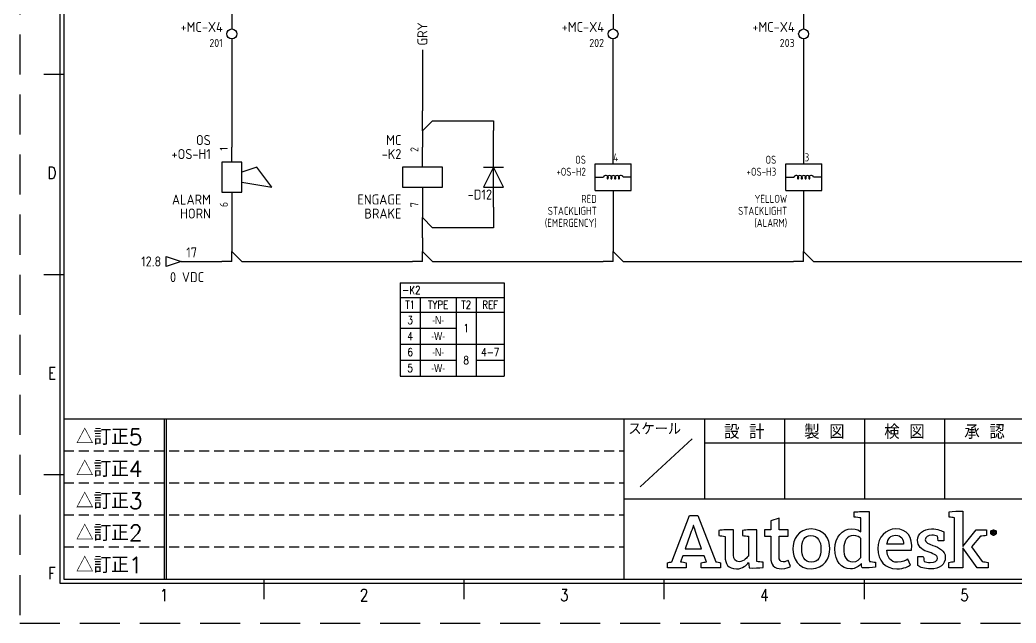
# Model space of a CAD drawing. Header units: millimetres. Extents: x 0 to 420, y 0 to 297.
# Drawn here: x 0 to 248.9, y 0 to 150.6 of the extents above; entities that cross this region are included whole.
import ezdxf
from ezdxf.enums import TextEntityAlignment as Align

# ---------------------------------------------------------------- set-up
doc = ezdxf.new("R2010")
doc.units = ezdxf.units.MM
doc.header["$LTSCALE"] = 10
doc.linetypes.add('DASHEDX2', pattern=[1.5, 1, -0.5])
doc.linetypes.add('HIDDEN', pattern=[0.375, 0.25, -0.125])
doc.layers.get('0').update_dxf_attribs({"linetype": 'CONTINUOUS'})
for name, color, linetype in [('BLK_0.5mm^2', 7, 'CONTINUOUS'), ('BLK_0.75mm^2', 7, 'CONTINUOUS'), ('COMMENT', 4, 'CONTINUOUS'), ('DESC', 150, 'CONTINUOUS'), ('GRN_2.5mm^2', 3, 'CONTINUOUS'), ('GRY_0.5mm^2', 9, 'CONTINUOUS'), ('HIDDEN', 7, 'HIDDEN'), ('LAYER_1', 160, 'CONTINUOUS'), ('LOC', 8, 'CONTINUOUS'), ('MISC', 7, 'CONTINUOUS'), ('SYMS', 7, 'CONTINUOUS'), ('TAGS', 150, 'CONTINUOUS'), ('TERMS', 123, 'CONTINUOUS'), ('TITLE', 4, 'CONTINUOUS'), ('WIREREF_DEST', 52, 'CONTINUOUS'), ('XREF', 7, 'CONTINUOUS'), ('ZUWAKU', 7, 'CONTINUOUS')]:
    doc.layers.add(name, color=color, linetype=linetype)
doc.styles.get("Standard").update_dxf_attribs({"font": 'romans', "width": 0.8, "bigfont": 'extfont'})
doc.styles.add('WD_IEC', font='isocp2.shx', dxfattribs={"width": 0.9, "height": 4, "bigfont": 'extfont2.shx'})

# ---------------------------------------------------------------- blocks, each defined once
blk = doc.blocks.new('JIS_tblock_a3(L)')
at = {"layer": 'HIDDEN'}
for p, q in [((-398, 32), (-258, 32)), ((-398, 24), (-258, 24)), ((-398, 16), (-258, 16)), ((-398, 8), (-258, 8))]:
    blk.add_line(p, q, dxfattribs=at)
at = {"layer": 'ZUWAKU'}
for p, q in [((-398, 40), (0, 40)), ((-398, 40), (-398, 0)), ((-373, 40), (-373, 0)), ((-372.5, 40), (-372.5, 0)), ((-258, 0), (-258, 40)), ((-238, 40), (-238, 20)), ((-218, 40), (-218, 20)), ((-198, 40), (-198, 20)), ((-178, 40), (-178, 20)), ((-241, 35), (-254, 23)), ((-238, 34), (-158, 34)), ((-258, 20), (-158, 20)), ((-398, 0), (0, 0))]:
    blk.add_line(p, q, dxfattribs=at)
at = {"layer": 'TITLE'}
for tag, p, height in [('ORDER2', (-139, 32.5), 5), ('REVINFO51', (-370, 34), 3), ('REVINFO41', (-370, 26), 3), ('INFO1', (-139, 22.5), 5), ('SCALE0', (-247.5, 23), 3), ('REVINFO31', (-370, 18), 3), ('REVINFO21', (-370, 10), 3), ('ORDER1', (-136, 6), 5), ('REVINFO11', (-370, 2), 3)]:
    blk.add_attdef(tag, p, '', height=height, dxfattribs=at)
for tag, p in [('REVDATEY5', (-306, 34)), ('REVDATEM5', (-298, 34)), ('REVDATED5', (-290, 34)), ('REVDESIGN5', (-260, 34)), ('SCALE1', (-251, 29)), ('REVDATEY4', (-306, 26)), ('REVDATEM4', (-298, 26)), ('REVDATED4', (-290, 26)), ('REVDESIGN4', (-260, 26)), ('REVDATEY3', (-306, 18)), ('REVDATEM3', (-298, 18)), ('REVDATED3', (-290, 18)), ('REVDESIGN3', (-260, 18)), ('REVDATEY2', (-306, 10)), ('REVDATEM2', (-298, 10)), ('REVDATED2', (-290, 10)), ('REVDESIGN2', (-260, 10)), ('REVDATEY1', (-306, 2)), ('REVDATEM1', (-298, 2)), ('REVDATED1', (-290, 2)), ('REVDESIGN1', (-260, 2))]:
    blk.add_attdef(tag, text='', height=3, dxfattribs=at).set_placement(p, align=Align.RIGHT)
for tag, height, p in [('DESIGN1', 3, (-228, 27)), ('DESIGN2', 3, (-208, 27)), ('DESIGN3', 3, (-188, 27)), ('DESIGN4', 3, (-168, 27)), ('FILENAME0', 5, (-47.8, 25)), ('PAGE0', 3, (-10.3, 8.6))]:
    blk.add_attdef(tag, text='', height=height, dxfattribs=at).set_placement(p, align=Align.MIDDLE)
at = {"layer": 'TITLE', "flags": 1}
blk.add_attdef('LPAGE0', text='', height=3, dxfattribs=at).set_placement((-11, 3), align=Align.CENTER)
for tag, p in [('TYPE0', (-398, 0)), ('ORDER3', (-398, 0)), ('ORDER4', (-398, 0)), ('ORDER5', (-398, 0)), ('ORDER6', (-398, 0)), ('ORDER7', (-398, 0)), ('ORDER8', (-398, 0)), ('ORDER9', (-398, 0)), ('ORDER10', (-398, 0)), ('ORDER11', (-398, 0)), ('ORDER12', (-398, 0)), ('ORDER13', (-398, 0)), ('ORDER14', (-398, 0)), ('ORDER15', (-398, 0)), ('ORDER16', (-398, 0)), ('ORDER17', (-398, 0)), ('ORDER18', (-398, 0)), ('ORDER19', (-398, 0)), ('ORDER20', (-398, 0)), ('ORDER21', (-398, 0)), ('ORDER22', (-398, 0)), ('ORDER23', (-398, 0)), ('SCALETYPE0', (-398, 0)), ('DATEY1', (-398, 0)), ('DATEM1', (-398, 0)), ('DATED1', (-398, 0)), ('DATEY2', (-398, 0)), ('DATEM2', (-398, 0)), ('DATED2', (-398, 0)), ('BANNAME0', (-398, 0)), ('INFO3', (-398, 0)), ('INFO4', (-398, 0)), ('INFO5', (-398, 0)), ('INFO6', (-398, 0)), ('INFO7', (-398, 0)), ('INFO8', (-398, 0)), ('INFO9', (-398, 0)), ('INFO10', (-398, 0)), ('INFO11', (-398, 0)), ('INFO12', (-398, 0)), ('INFO13', (-398, 0)), ('INFO14', (-398, 0)), ('INFO15', (-398, 0)), ('INFO16', (-398, 0)), ('INFO17', (-398, 0)), ('INFO18', (-398, 0)), ('INFO19', (-398, 0)), ('INFO20', (-398, 0)), ('INFO21', (-398, 0)), ('INFO22', (-398, 0)), ('INFO23', (-398, 0)), ('INFO24', (-398, 0)), ('DATEY3', (-398, 0)), ('DATEM3', (-398, 0)), ('DATED3', (-398, 0)), ('DATEY4', (-398, 0)), ('DATEM4', (-398, 0)), ('DATED4', (-398, 0)), ('DATEY5', (-398, 0)), ('DATEM5', (-398, 0)), ('DATED5', (-398, 0)), ('DATEY6', (-398, 0)), ('DATEM6', (-398, 0)), ('DATED6', (-398, 0)), ('REFERENCETYPE0', (-398, 0)), ('INFO2', (-397.7, 0))]:
    blk.add_attdef(tag, p, '', height=3, dxfattribs=at)
at = {"layer": 'TITLE', "width": 0.8, "flags": 1}
for tag in ['REVINFO12', 'REVINFO13', 'REVINFO22', 'REVINFO23', 'REVINFO32', 'REVINFO33', 'REVINFO42', 'REVINFO43', 'REVINFO52', 'REVINFO53', 'REVINFO61', 'REVINFO62', 'REVINFO63', 'REVINFO71', 'REVINFO72', 'REVINFO73', 'REVINFO81', 'REVINFO82', 'REVINFO83', 'REVDESIGN6', 'REVDESIGN7', 'REVDESIGN8', 'REVDATEY6', 'REVDATEM6', 'REVDATED6', 'REVDATEY7', 'REVDATEM7', 'REVDATED7', 'REVDATEY8', 'REVDATEM8', 'REVDATED8']:
    blk.add_attdef(tag, (-398, 0), '', height=3, dxfattribs=at)
at = {"layer": 'TITLE', "flags": 1}
blk.add_attdef('PAPER0', text='', height=1, dxfattribs=at).set_placement((-3, -1), align=Align.TOP_RIGHT)
at = {"layer": 'ZUWAKU'}
for s, height, p in [('△訂正5', 4, (-395, 33.5)), ('スケール', 3, (-257, 36)), ('△訂正4', 4, (-395, 25.5)), ('△訂正3', 4, (-395, 17.5)), ('△訂正2', 4, (-395, 9.5)), ('△訂正1', 4, (-395, 1.5))]:
    blk.add_text(s, height=height, dxfattribs=at).set_placement(p)
for s, p in [('設 計', (-228, 35)), ('製 図', (-208, 35)), ('検 図', (-188, 35)), ('承 認', (-168, 35))]:
    blk.add_text(s, height=3.5, dxfattribs=at).set_placement(p, align=Align.CENTER)
blk = doc.blocks.new('AI9-BLK2')
at = {"layer": 'LAYER_1', "color": 7}
blk.add_circle((0, 0), 2.03, dxfattribs=at)
blk.add_open_spline([(1.73, 0), (1.73, -1.02), (0.99, -1.75), (-0.01, -1.75), (-0.99, -1.75), (-1.73, -1.02), (-1.73, 0), (-1.73, 1.01), (-0.99, 1.75), (-0.01, 1.75), (0.99, 1.75), (1.73, 1.01), (1.73, 0)], degree=3, knots=[0, 0, 0, 0, 1, 1, 1, 2, 2, 2, 3, 3, 3, 4, 4, 4, 4], dxfattribs=at)
blk = doc.blocks.new('AI9-BLK1')
at = {"layer": 'LAYER_1', "color": 7}
for points, knots in [([(0.67, -1.05), (0.67, -1.05), (0.18, -0.36), (0.18, -0.36), (0.09, -0.24), (0.03, -0.15), (-0.06, -0.08), (0.29, -0.04), (0.5, 0.15), (0.5, 0.46), (0.5, 0.77), (0.28, 1.05), (-0.15, 1.05), (-0.15, 1.05), (-0.84, 1.05), (-0.84, 1.05), (-0.84, 1.05), (-0.84, -1.05), (-0.84, -1.05), (-0.84, -1.05), (-0.54, -1.05), (-0.54, -1.05), (-0.54, -1.05), (-0.54, -0.11), (-0.54, -0.11), (-0.37, -0.11), (-0.31, -0.16), (-0.2, -0.31), (-0.2, -0.31), (0.3, -1.05), (0.3, -1.05), (0.3, -1.05), (0.67, -1.05), (0.67, -1.05)], [0, 0, 0, 0, 1, 1, 1, 2, 2, 2, 3, 3, 3, 4, 4, 4, 5, 5, 5, 6, 6, 6, 7, 7, 7, 8, 8, 8, 9, 9, 9, 10, 10, 10, 11, 11, 11, 11]), ([(0.17, 0.46), (0.17, 0.16), (-0.08, 0.13), (-0.32, 0.13), (-0.32, 0.13), (-0.54, 0.13), (-0.54, 0.13), (-0.54, 0.13), (-0.54, 0.79), (-0.54, 0.79), (-0.54, 0.79), (-0.22, 0.79), (-0.22, 0.79), (0.06, 0.79), (0.17, 0.66), (0.17, 0.46)], [0, 0, 0, 0, 1, 1, 1, 2, 2, 2, 3, 3, 3, 4, 4, 4, 5, 5, 5, 5])]:
    blk.add_open_spline(points, degree=3, knots=knots, dxfattribs=at)
blk = doc.blocks.new('JIS_LOGO_BLOCK')
for points, knots in [([(12.07, 1.49), (12.07, 1.49), (7.57, 13.06), (7.57, 13.06), (7.57, 13.06), (5.51, 13.06), (5.51, 13.06), (5.51, 13.06), (1.1, 1.49), (1.1, 1.49), (0.75, 1.45), (0.31, 1.37), (0, 1.28), (0, 1.28), (0, 0), (0, 0), (0, 0), (4.71, 0), (4.71, 0), (4.71, 0), (4.71, 1.28), (4.71, 1.28), (4.26, 1.37), (3.73, 1.47), (3.25, 1.51), (3.25, 1.51), (3.8, 3.02), (3.8, 3.02), (3.8, 3.02), (9.18, 3.02), (9.18, 3.02), (9.18, 3.02), (9.74, 1.49), (9.74, 1.49), (9.26, 1.45), (8.84, 1.37), (8.4, 1.28), (8.4, 1.28), (8.4, 0), (8.4, 0), (8.4, 0), (13.27, 0), (13.27, 0), (13.27, 0), (13.27, 1.28), (13.27, 1.28), (12.99, 1.35), (12.34, 1.49), (12.07, 1.49)], [0, 0, 0, 0, 1, 1, 1, 2, 2, 2, 3, 3, 3, 4, 4, 4, 5, 5, 5, 6, 6, 6, 7, 7, 7, 8, 8, 8, 9, 9, 9, 10, 10, 10, 11, 11, 11, 12, 12, 12, 13, 13, 13, 14, 14, 14, 15, 15, 15, 16, 16, 16, 16]), ([(50.45, 1.6), (50.43, 1.84), (50.42, 2.1), (50.42, 2.37), (50.42, 2.37), (50.42, 14.08), (50.42, 14.08), (49.17, 14.14), (47.76, 14.07), (46.66, 13.95), (46.66, 13.95), (46.66, 12.67), (46.66, 12.67), (47.23, 12.63), (47.87, 12.55), (48.34, 12.48), (48.34, 12.48), (48.34, 12.48), (48.34, 12.48), (48.34, 12.48), (48.34, 8.98), (48.34, 8.98), (47.99, 9.28), (47.3, 9.73), (46.05, 9.73), (43.64, 9.73), (41.83, 7.75), (41.83, 4.73), (41.83, 1.55), (43.4, -0.24), (45.73, -0.24), (47.01, -0.24), (47.87, 0.37), (48.44, 1.06), (48.46, 0.73), (48.56, 0.22), (48.64, 0), (49.8, -0.06), (50.99, 0.02), (52.01, 0.14), (52.01, 0.14), (52.01, 1.41), (52.01, 1.41), (51.51, 1.45), (50.9, 1.53), (50.45, 1.6)], [0, 0, 0, 0, 1, 1, 1, 2, 2, 2, 3, 3, 3, 4, 4, 4, 5, 5, 5, 6, 6, 6, 7, 7, 7, 8, 8, 8, 9, 9, 9, 10, 10, 10, 11, 11, 11, 12, 12, 12, 13, 13, 13, 14, 14, 14, 15, 15, 15, 15]), ([(78.65, 1.57), (78.65, 1.57), (75.95, 5.22), (75.95, 5.22), (75.95, 5.22), (78.18, 7.89), (78.18, 7.89), (78.64, 7.93), (79.3, 8), (79.69, 8.1), (79.69, 8.1), (79.69, 9.49), (79.69, 9.49), (79.69, 9.49), (77.16, 9.49), (77.16, 9.49), (77.16, 9.49), (73.79, 5.35), (73.79, 5.35), (73.79, 5.35), (73.79, 14.12), (73.79, 14.12), (72.64, 14.18), (71.38, 14.12), (70.34, 14.02), (70.34, 14.02), (70.34, 12.67), (70.34, 12.67), (70.82, 12.63), (71.33, 12.56), (71.71, 12.5), (71.71, 12.5), (71.71, 1.55), (71.71, 1.55), (71.24, 1.51), (70.76, 1.44), (70.32, 1.36), (70.32, 1.36), (70.32, 0), (70.32, 0), (70.32, 0), (73.79, 0), (73.79, 0), (73.79, 0), (73.79, 4.96), (73.79, 4.96), (73.79, 4.96), (77.34, 0), (77.34, 0), (77.34, 0), (80.14, 0), (80.14, 0), (80.14, 0), (80.14, 1.31), (80.14, 1.31), (79.61, 1.43), (79.08, 1.51), (78.65, 1.57)], [0, 0, 0, 0, 1, 1, 1, 2, 2, 2, 3, 3, 3, 4, 4, 4, 5, 5, 5, 6, 6, 6, 7, 7, 7, 8, 8, 8, 9, 9, 9, 10, 10, 10, 11, 11, 11, 12, 12, 12, 13, 13, 13, 14, 14, 14, 15, 15, 15, 16, 16, 16, 17, 17, 17, 18, 18, 18, 19, 19, 19, 19]), ([(4.4, 4.74), (4.4, 4.74), (5.71, 8.34), (5.71, 8.34), (6.1, 9.42), (6.24, 9.89), (6.45, 10.59), (6.45, 10.59), (6.49, 10.59), (6.49, 10.59), (6.71, 9.91), (6.84, 9.44), (7.24, 8.34), (7.24, 8.34), (8.54, 4.74), (8.54, 4.74), (8.54, 4.74), (4.4, 4.74), (4.4, 4.74)], [0, 0, 0, 0, 1, 1, 1, 2, 2, 2, 3, 3, 3, 4, 4, 4, 5, 5, 5, 6, 6, 6, 6]), ([(24.28, 7.91), (24.28, 7.91), (24.28, 9.49), (24.28, 9.49), (24.28, 9.49), (25.81, 9.49), (25.81, 9.49), (25.81, 9.49), (25.81, 11.77), (25.81, 11.77), (25.81, 11.77), (27.89, 12.43), (27.89, 12.43), (27.89, 12.43), (27.89, 9.49), (27.89, 9.49), (27.89, 9.49), (30.19, 9.49), (30.19, 9.49), (30.19, 9.49), (30.19, 7.91), (30.19, 7.91), (30.19, 7.91), (27.89, 7.91), (27.89, 7.91), (27.89, 7.91), (27.89, 2.86), (27.89, 2.86), (27.89, 1.92), (28.15, 1.49), (28.91, 1.49), (29.48, 1.49), (29.99, 1.77), (30.17, 1.88), (30.17, 1.88), (30.76, 0.31), (30.76, 0.31), (30.41, 0.12), (29.66, -0.24), (28.54, -0.24), (26.6, -0.24), (25.81, 0.82), (25.81, 2.53), (25.81, 2.53), (25.81, 7.91), (25.81, 7.91), (25.81, 7.91), (24.28, 7.91), (24.28, 7.91)], [0, 0, 0, 0, 1, 1, 1, 2, 2, 2, 3, 3, 3, 4, 4, 4, 5, 5, 5, 6, 6, 6, 7, 7, 7, 8, 8, 8, 9, 9, 9, 10, 10, 10, 11, 11, 11, 12, 12, 12, 13, 13, 13, 14, 14, 14, 15, 15, 15, 16, 16, 16, 16]), ([(20.45, -0.02), (20.4, 0.22), (20.3, 0.88), (20.28, 1.31), (19.81, 0.69), (18.83, -0.25), (17.22, -0.25), (15.16, -0.25), (14.39, 1.08), (14.39, 2.77), (14.39, 2.77), (14.39, 7.87), (14.39, 7.87), (13.92, 7.94), (13.29, 8.02), (12.8, 8.06), (12.8, 8.06), (12.8, 9.36), (12.8, 9.36), (13.82, 9.46), (15.22, 9.53), (16.47, 9.47), (16.47, 9.47), (16.47, 3.2), (16.47, 3.2), (16.47, 2.14), (16.85, 1.53), (17.92, 1.53), (19.12, 1.53), (20.02, 2.71), (20.22, 2.96), (20.22, 2.96), (20.22, 7.89), (20.22, 7.89), (19.81, 7.94), (19.22, 8.02), (18.73, 8.06), (18.73, 8.06), (18.73, 9.36), (18.73, 9.36), (19.75, 9.49), (21.1, 9.53), (22.3, 9.49), (22.3, 9.49), (22.3, 1.59), (22.3, 1.59), (22.75, 1.51), (23.36, 1.43), (23.87, 1.39), (23.87, 1.39), (23.87, 0.12), (23.87, 0.12), (22.87, 0), (21.59, -0.08), (20.45, -0.02)], [0, 0, 0, 0, 1, 1, 1, 2, 2, 2, 3, 3, 3, 4, 4, 4, 5, 5, 5, 6, 6, 6, 7, 7, 7, 8, 8, 8, 9, 9, 9, 10, 10, 10, 11, 11, 11, 12, 12, 12, 13, 13, 13, 14, 14, 14, 15, 15, 15, 16, 16, 16, 17, 17, 17, 18, 18, 18, 18]), ([(35.92, -0.24), (32.64, -0.24), (31.33, 2.39), (31.33, 4.73), (31.33, 7.06), (32.6, 9.73), (35.88, 9.73), (39.14, 9.73), (40.57, 7.12), (40.57, 4.79), (40.57, 2.47), (39.18, -0.24), (35.92, -0.24)], [0, 0, 0, 0, 1, 1, 1, 2, 2, 2, 3, 3, 3, 4, 4, 4, 4]), ([(35.84, 8.1), (34.15, 8.1), (33.53, 6.67), (33.53, 4.79), (33.53, 2.9), (34.25, 1.41), (35.94, 1.41), (37.65, 1.41), (38.35, 2.82), (38.35, 4.73), (38.35, 6.61), (37.55, 8.1), (35.84, 8.1)], [0, 0, 0, 0, 1, 1, 1, 2, 2, 2, 3, 3, 3, 4, 4, 4, 4]), ([(48.34, 2.61), (48.11, 2.3), (47.38, 1.49), (46.3, 1.49), (44.73, 1.49), (44.05, 2.79), (44.05, 4.75), (44.05, 6.73), (44.89, 8.04), (46.42, 8.04), (47.42, 8.04), (47.97, 7.65), (48.34, 7.32), (48.34, 7.32), (48.34, 2.61), (48.34, 2.61)], [0, 0, 0, 0, 1, 1, 1, 2, 2, 2, 3, 3, 3, 4, 4, 4, 5, 5, 5, 5]), ([(57.47, 1.39), (58.78, 1.39), (59.59, 1.88), (60.02, 2.14), (60.02, 2.14), (60.74, 0.71), (60.74, 0.71), (60.19, 0.37), (59.17, -0.24), (57.33, -0.24), (54.23, -0.24), (52.58, 1.88), (52.58, 4.81), (52.58, 7.71), (54.49, 9.73), (57.07, 9.73), (59.86, 9.73), (61.29, 7.71), (61, 4.43), (61, 4.43), (54.78, 4.43), (54.78, 4.43), (54.88, 2.71), (55.66, 1.39), (57.47, 1.39)], [0, 0, 0, 0, 1, 1, 1, 2, 2, 2, 3, 3, 3, 4, 4, 4, 5, 5, 5, 6, 6, 6, 7, 7, 7, 8, 8, 8, 8]), ([(58.98, 5.92), (58.94, 7.12), (58.43, 8.14), (57.04, 8.14), (55.76, 8.14), (55.05, 7.28), (54.84, 5.92), (54.84, 5.92), (58.98, 5.92), (58.98, 5.92)], [0, 0, 0, 0, 1, 1, 1, 2, 2, 2, 3, 3, 3, 3]), ([(66.3, 5.61), (65.23, 6.03), (64.39, 6.28), (64.39, 7.03), (64.39, 7.74), (65.1, 8.14), (66.04, 8.14), (66.57, 8.14), (67.08, 8.04), (67.47, 7.9), (67.52, 7.5), (67.57, 6.89), (67.66, 6.72), (67.66, 6.72), (69.04, 6.72), (69.04, 6.72), (69.04, 6.72), (69.04, 8.96), (69.04, 8.96), (68.66, 9.19), (67.59, 9.73), (65.96, 9.73), (63.94, 9.73), (62.47, 8.56), (62.47, 6.88), (62.47, 5.37), (63.41, 4.59), (64.85, 4.08), (66.31, 3.56), (67.46, 3.2), (67.46, 2.46), (67.46, 1.74), (66.85, 1.32), (65.63, 1.32), (65.13, 1.32), (64.51, 1.42), (64.13, 1.56), (64.07, 2.01), (63.98, 2.69), (63.88, 2.87), (63.88, 2.87), (62.51, 2.87), (62.51, 2.87), (62.51, 2.87), (62.51, 0.55), (62.51, 0.55), (62.51, 0.55), (62.51, 0.55), (62.51, 0.55), (63.11, 0.16), (64.28, -0.26), (65.76, -0.26), (68, -0.26), (69.42, 0.88), (69.42, 2.68), (69.42, 4.29), (67.84, 5.01), (66.3, 5.61)], [0, 0, 0, 0, 1, 1, 1, 2, 2, 2, 3, 3, 3, 4, 4, 4, 5, 5, 5, 6, 6, 6, 7, 7, 7, 8, 8, 8, 9, 9, 9, 10, 10, 10, 11, 11, 11, 12, 12, 12, 13, 13, 13, 14, 14, 14, 15, 15, 15, 16, 16, 16, 17, 17, 17, 18, 18, 18, 19, 19, 19, 19])]:
    blk.add_open_spline(points, degree=3, knots=knots)
at = {"xscale": 0.342899999999986, "yscale": 0.342899999999986, "zscale": 0.342899999999986}
for name, p in [('AI9-BLK2', (81.46, 8.8)), ('AI9-BLK1', (81.53, 8.8))]:
    blk.add_blockref(name, p, dxfattribs=at)
blk = doc.blocks.new('HDV1_STACKLIGHT')
at = {"linetype": 'Continuous'}
for p, q in [((-4.54, 3.32), (4.46, 3.32)), ((-4.54, -3.31), (4.46, -3.31))]:
    blk.add_line(p, q, dxfattribs=at)
for p, q in [((-4.54, -3.31), (-4.54, 3.32)), ((4.46, -3.31), (4.46, 3.32))]:
    blk.add_line(p, q)
at = {"layer": 'SYMS'}
for p, q in [((-4.54, 0), (-2.48, 0)), ((4.46, 0), (2.42, 0))]:
    blk.add_line(p, q, dxfattribs=at)
for centre, start, end in [((-1.9, -0.23), 0, 157.6505), ((-0.97, -0.23), 0, 180), ((-0.03, -0.23), 0, 180), ((0.91, -0.23), 0, 180), ((1.85, -0.23), 22.3495, 180)]:
    blk.add_arc(centre, 0.625, start, end, dxfattribs=at)
for centre in [(-1.44, -0.23), (-0.5, -0.23), (0.44, -0.23), (1.38, -0.23)]:
    blk.add_ellipse(centre, major_axis=(0, -0.209), ratio=0.747269, start_param=4.712389, end_param=7.853982, dxfattribs=at)
at = {"style": 'WD_IEC'}
for tag, width, p in [('DESC1', 0.9, (-7.04, 12)), ('DESC2', 0.9, (-7.04, 9)), ('DESC3', 0.9, (-7.04, 6)), ('INST', 0.8, (-7.04, 3)), ('LOC', 0.8, (-7.04, 0)), ('TAG1', 0.9, (-7.04, -3)), ('XREF', 0.8, (-7.04, -6))]:
    blk.add_attdef(tag, text='', height=2, dxfattribs=dict(at, width=width)).set_placement(p, align=Align.RIGHT)
at = {"linetype": 'Continuous', "style": 'WD_IEC', "width": 0.9}
for tag, p in [('TERM01', (-0.04, 4.94)), ('TERM02', (-0.04, -4.81))]:
    blk.add_attdef(tag, text='', height=2, dxfattribs=at).set_placement(p, align=Align.MIDDLE_LEFT)
at = {"style": 'WD_IEC', "flags": 1}
for tag, p, width in [('X2TERM01', (-0.04, 3.32), 0.9), ('FAMILY', (3.47, 1.82), 0.9), ('MFG', (3.47, 1.07), 0.8), ('CAT', (3.47, 0.32), 0.8), ('ASSYCODE', (3.47, -0.43), 0.9), ('X8TERM02', (-0.04, -3.31), 0.9)]:
    blk.add_attdef(tag, p, '', height=0.32, dxfattribs=dict(at, width=width))
blk = doc.blocks.new('VDI1')
for p, q in [((0, 7.5), (0, -7.5)), ((0, -2.5), (-2.5, 2.5)), ((-2.5, 2.5), (2.5, 2.5)), ((2.5, 2.5), (0, -2.5)), ((-2.5, -2.5), (2.5, -2.5))]:
    blk.add_line(p, q)
at = {"style": 'WD_IEC'}
for tag, p in [('INST', (-5.5, 10.25)), ('LOC', (-5.5, 6.75)), ('TAG1', (-5.5, 3.25)), ('DESC1', (-5.5, -6.35)), ('DESC2', (-5.5, -9.85)), ('DESC3', (-5.5, -13.35))]:
    blk.add_attdef(tag, text='', height=2.5, dxfattribs=at).set_placement(p, align=Align.RIGHT)
at = {"style": 'WD_IEC', "flags": 1}
for tag, p, height in [('X2TERM01', (0, 7.5), 0.32), ('ASSYCODE', (1, -4), 1), ('FAMILY', (1, -5.5), 1), ('X8TERM02', (0, -7.5), 0.32), ('CATDESC', (1, -7), 1)]:
    blk.add_attdef(tag, p, '', height=height, dxfattribs=at)
at = {"style": 'WD_IEC'}
blk.add_attdef('TERM01', text='', height=2, rotation=90, dxfattribs=at).set_placement((-1, 7.5), align=Align.RIGHT)
at = {"style": 'WD_IEC', "flags": 9}
for tag, p in [('MFG', (-5.5, -0.25)), ('CAT', (-5.5, -2.75))]:
    blk.add_attdef(tag, text='', height=1.5, dxfattribs=at).set_placement(p, align=Align.RIGHT)
at = {"style": 'WD_IEC'}
blk.add_attdef('TERM02', (-1, -7.5), '', height=2, rotation=90, dxfattribs=at)
blk = doc.blocks.new('VCR1')
for p, q in [((0, 2.5), (0, 7.5)), ((0, -2.5), (0, -7.5))]:
    blk.add_line(p, q)
blk.add_lwpolyline([(-5, 2.5), (-5, -2.5), (5, -2.5), (5, 2.5)], close=True)
at = {"style": 'WD_IEC'}
for tag, p in [('INST', (-5.25, 11.5)), ('LOC', (-5.25, 8)), ('TAG1', (-5.25, 4.5)), ('DESC1', (-5.25, -6.85)), ('DESC2', (-5.25, -10.35)), ('DESC3', (-5.25, -13.85))]:
    blk.add_attdef(tag, text='', height=2.5, dxfattribs=at).set_placement(p, align=Align.RIGHT)
at = {"style": 'WD_IEC', "flags": 1}
for tag, p, height in [('X2TERM01', (0, 7.5), 0.32), ('X4LINK', (-5, 0), 0.32), ('X1LINK', (5, 0), 0.32), ('ASSYCODE', (1, -4), 1), ('FAMILY', (1, -5.5), 1), ('X8TERM02', (0, -7.5), 0.32), ('CATDESC', (1, -7), 1)]:
    blk.add_attdef(tag, p, '', height=height, dxfattribs=at)
at = {"style": 'WD_IEC'}
blk.add_attdef('TERM01', text='', height=2, rotation=90, dxfattribs=at).set_placement((-1, 7.5), align=Align.RIGHT)
at = {"style": 'WD_IEC', "flags": 9}
for tag, p in [('MFG', (-6, 1)), ('CAT', (-6, -1.5))]:
    blk.add_attdef(tag, text='', height=1.5, dxfattribs=at).set_placement(p, align=Align.RIGHT)
at = {"style": 'WD_IEC'}
blk.add_attdef('TERM02', (-1, -7.5), '', height=2, rotation=90, dxfattribs=at)
at = {"lineweight": 9, "style": 'WD_IEC'}
for tag, p in [('NO', (-5.5, -16.5)), ('NC', (-5.5, -20))]:
    blk.add_attdef(tag, text='', height=2.5, dxfattribs=at).set_placement(p, align=Align.TOP_RIGHT)
for tag, p in [('XREFNO', (-4, -16.5)), ('XREFNC', (-4, -20))]:
    blk.add_attdef(tag, text='', height=2.5, dxfattribs=at).set_placement(p, align=Align.TOP_LEFT)
blk = doc.blocks.new('VAN1H')
for p, q in [((0, 3.75), (0, 7.5)), ((6.25, 2.5), (2.5, 1.25)), ((10, -2.5), (6.25, 2.5)), ((2.5, -1.25), (10, -2.5)), ((0, -3.75), (0, -7.5))]:
    blk.add_line(p, q)
blk.add_lwpolyline([(-2.5, 3.75), (-2.5, -3.75), (2.5, -3.75), (2.5, 3.75)], close=True)
at = {"style": 'WD_IEC'}
for tag, p in [('INST', (-5.25, 11.5)), ('LOC', (-5.25, 8)), ('TAG1', (-5.25, 4.5)), ('DESC1', (-5.25, -6.85)), ('DESC2', (-5.25, -10.35)), ('DESC3', (-5.25, -13.85)), ('XREF', (-5.25, -18.85))]:
    blk.add_attdef(tag, text='', height=2.5, dxfattribs=at).set_placement(p, align=Align.RIGHT)
at = {"style": 'WD_IEC', "flags": 1}
for tag, p, height in [('X2TERM01', (0, 7.5), 0.32), ('ASSYCODE', (1, -5.25), 1), ('X8TERM02', (0, -7.5), 0.32), ('FAMILY', (1, -6.75), 1), ('CATDESC', (1, -8.25), 1)]:
    blk.add_attdef(tag, p, '', height=height, dxfattribs=at)
at = {"style": 'WD_IEC'}
blk.add_attdef('TERM01', text='', height=2, rotation=90, dxfattribs=at).set_placement((-1, 7.5), align=Align.RIGHT)
at = {"style": 'WD_IEC', "flags": 9}
for tag, p in [('MFG', (-6, 1)), ('CAT', (-6, -1.5))]:
    blk.add_attdef(tag, text='', height=1.5, dxfattribs=at).set_placement(p, align=Align.RIGHT)
at = {"style": 'WD_IEC'}
blk.add_attdef('TERM02', (-1, -7.5), '', height=2, rotation=90, dxfattribs=at)
blk = doc.blocks.new('HA1D3')
blk.add_lwpolyline([(0, 0), (-3.75, -1.25), (-3.75, 1.25)], close=True)
at = {"style": 'WD_IEC', "flags": 1}
blk.add_attdef('SIGCODE', text='', height=1, dxfattribs=at).set_placement((-2.5, 1.8), align=Align.RIGHT)
at = {"style": 'WD_IEC'}
for tag, p, height, flags in [('WIRENO', (1.25, 1), 2.5, 8), ('X1TERM01', (0, 0), 0.32, 1)]:
    blk.add_attdef(tag, p, '', height=height, dxfattribs=dict(at, flags=flags))
blk.add_attdef('XREF', text='', height=2.5, dxfattribs=at).set_placement((-5, 0), align=Align.MIDDLE_RIGHT)
blk.add_attdef('DESC1', text='', height=2.5, dxfattribs=at).set_placement((1.25, -1), align=Align.TOP_LEFT)
blk = doc.blocks.new('VT0002')
blk.add_circle((0, 0), 1.25)
at = {"style": 'WD_IEC'}
for tag, p in [('INST', (-2.25, 7.5)), ('LOC', (-2.25, 4))]:
    blk.add_attdef(tag, text='', height=2.5, dxfattribs=at).set_placement(p, align=Align.RIGHT)
at = {"style": 'WD_IEC', "flags": 1}
for tag, p, height in [('ASSYCODE', (2.75, 10.75), 1), ('CATDESC', (2.75, 9.25), 1), ('MFG', (2.75, 7.25), 1.5), ('CAT', (2.75, 4.75), 1.5), ('X2PIN01', (0, 2.25), 0.4), ('X4TERM01', (-1.25, 0), 0.32), ('X4PIN01', (-1.25, 1), 0.4), ('X4TERMDESC01', (-1.25, 0.5), 0.4), ('X2TERM01', (0, 1.25), 0.32), ('X2TERMDESC01', (0, 1.75), 0.4), ('X8PIN01', (0, -0.25), 0.4), ('X1TERM01', (1.25, 0), 0.32), ('X1PIN01', (1.25, 1), 0.4), ('X1TERMDESC01', (1.25, 0.5), 0.4), ('X8TERM01', (0, -1.25), 0.32), ('X8TERMDESC01', (0, -0.75), 0.4), ('LINKTERM', (0, -2), 0.4), ('STRIPSEQ', (0, -3), 0.4)]:
    blk.add_attdef(tag, p, '', height=height, dxfattribs=at)
at = {"style": 'WD_IEC', "flags": 8}
for tag, height, p in [('TAGSTRIP', 2.5, (-2.25, 0.5)), ('TERM01', 2, (-2.25, -3.25))]:
    blk.add_attdef(tag, text='', height=height, dxfattribs=at).set_placement(p, align=Align.RIGHT)
blk = doc.blocks.new('VT0_LGENERIC')
at = {"style": 'WD_IEC'}
blk.add_attdef('COLOR', text='', height=2.5, rotation=90, dxfattribs=at).set_placement((0, 0), align=Align.MIDDLE_CENTER)
at = {"style": 'WD_IEC', "flags": 1}
for tag, p, height in [('X2TERM01', (0, 4), 0.16), ('X2_TINY_DOT_DONT_REMOVE', (0, 4), 0.0001), ('X8TERM01', (0, -4), 0.16), ('X8_TINY_DOT_DONT_REMOVE', (0, -4), 0.0001)]:
    blk.add_attdef(tag, p, '', height=height, rotation=90, dxfattribs=at)
blk = doc.blocks.new('JIS_border_a3(L)')
at = {"layer": 'ZUWAKU', "color": 5, "linetype": 'DASHEDX2'}
for p, q in [((0, 297), (0, 0)), ((0, 0), (420, 0))]:
    blk.add_line(p, q, dxfattribs=at)
at = {"layer": 'ZUWAKU', "color": 5}
for p, q in [((10, 287), (10, 10)), ((11, 286), (11, 11)), ((10, 10), (410, 10)), ((11, 11), (409, 11))]:
    blk.add_line(p, q, dxfattribs=at)
at = {"layer": 'ZUWAKU'}
for p, q in [((11, 137), (6, 137)), ((11, 87), (6, 87)), ((11, 37), (6, 37)), ((61, 6), (61, 11)), ((111, 6), (111, 11)), ((161, 6), (161, 11)), ((211, 6), (211, 11))]:
    blk.add_line(p, q, dxfattribs=at)
at = {"layer": 'COMMENT', "width": 0.8}
for s, p in [('D', (8, 112.43)), ('E', (8, 62.43)), ('F', (8, 12.43)), ('1', (36, 7)), ('2', (86, 7)), ('3', (136, 7)), ('4', (186, 7)), ('5', (236, 7))]:
    blk.add_text(s, height=3, dxfattribs=at).set_placement(p, align=Align.MIDDLE)
blk = doc.blocks.new('*T19')
at = {"layer": 'MISC', "color": 0, "lineweight": -2}
for p, q in [((0, 0), (5, 0)), ((0, 0), (0, -3.67)), ((5, 0), (14, 0)), ((14, 0), (19, 0)), ((19, 0), (26, 0)), ((26, 0), (26, -3.67)), ((0, -3.67), (5, -3.67)), ((0, -3.67), (0, -7.33)), ((5, -3.67), (14, -3.67)), ((5, -3.67), (5, -7.33)), ((14, -3.67), (19, -3.67)), ((14, -3.67), (14, -7.33)), ((19, -3.67), (26, -3.67)), ((19, -3.67), (19, -7.33)), ((26, -3.67), (26, -7.33)), ((0, -7.33), (5, -7.33)), ((0, -7.33), (0, -11.33)), ((5, -7.33), (14, -7.33)), ((5, -7.33), (5, -11.33)), ((14, -7.33), (19, -7.33)), ((14, -7.33), (14, -11.33)), ((19, -7.33), (26, -7.33)), ((19, -7.33), (19, -11.33)), ((26, -7.33), (26, -11.33)), ((0, -11.33), (5, -11.33)), ((0, -11.33), (0, -15.33)), ((5, -11.33), (14, -11.33)), ((5, -11.33), (5, -15.33)), ((14, -11.33), (14, -15.33)), ((19, -11.33), (19, -15.33)), ((26, -11.33), (26, -15.33)), ((0, -15.33), (5, -15.33)), ((0, -15.33), (0, -19.33)), ((5, -15.33), (14, -15.33)), ((5, -15.33), (5, -19.33)), ((14, -15.33), (19, -15.33)), ((14, -15.33), (14, -19.33)), ((19, -15.33), (26, -15.33)), ((19, -15.33), (19, -19.33)), ((26, -15.33), (26, -19.33)), ((0, -19.33), (5, -19.33)), ((0, -19.33), (0, -23.33)), ((5, -19.33), (14, -19.33)), ((5, -19.33), (5, -23.33)), ((14, -19.33), (14, -23.33)), ((19, -19.33), (26, -19.33)), ((19, -19.33), (19, -23.33)), ((26, -19.33), (26, -23.33)), ((0, -23.33), (5, -23.33)), ((5, -23.33), (14, -23.33)), ((14, -23.33), (19, -23.33)), ((19, -23.33), (26, -23.33))]:
    blk.add_line(p, q, dxfattribs=at)
at = {"layer": 'MISC', "color": 0, "char_height": 2}
for s, insert, width, attachment_point in [('-K2', (0.5, -1.83), 25, 4), ('T1', (2.5, -5.5), 4, 5), ('TYPE', (9.5, -5.5), 8, 5), ('T2', (16.5, -5.5), 4, 5), ('REF', (22.5, -5.5), 6, 5), ('3', (2.5, -9.33), 4, 5), ('{\\Facaderef.shx|c0;-N-}', (9.5, -9.33), 8, 5), ('4', (2.5, -13.33), 4, 5), ('{\\Facaderef.shx|c0;-W-}', (9.5, -13.33), 8, 5), ('1', (16.5, -11.33), 4, 5), ('6', (2.5, -17.33), 4, 5), ('{\\Facaderef.shx|c0;-N-}', (9.5, -17.33), 8, 5), ('4-7', (22.5, -17.33), 6, 5), ('8', (16.5, -19.33), 4, 5), ('5', (2.5, -21.33), 4, 5), ('{\\Facaderef.shx|c0;-W-}', (9.5, -21.33), 8, 5)]:
    blk.add_mtext(s, dxfattribs=dict(at, insert=insert, width=width, attachment_point=attachment_point))
blk = doc.blocks.new('HT0_124')
at = {"layer": 'GRN_2.5mm^2'}
for p, q in [((0, 0), (0, 2.5)), ((0, 2.5), (2.5, 0)), ((0, 0), (-2.5, 0))]:
    blk.add_line(p, q, dxfattribs=at)
at = {"layer": 'GRN_2.5mm^2', "style": 'WD_IEC', "flags": 1}
for tag, p in [('X2TERM01', (0, 2.5)), ('X4TERM01', (-2.5, 0)), ('WDWSEQ', (1.6, 1.48)), ('X1TERM01', (2.5, 0))]:
    blk.add_attdef(tag, p, '', height=0.4, dxfattribs=at)
blk = doc.blocks.new('HT0_821')
at = {"layer": 'GRN_2.5mm^2'}
for p, q in [((0, -2.5), (0, 2.5)), ((2.5, 0), (0, -2.5))]:
    blk.add_line(p, q, dxfattribs=at)
at = {"layer": 'GRN_2.5mm^2', "style": 'WD_IEC', "flags": 1}
for tag, p in [('X2TERM01', (0, 2.5)), ('WDWSEQ', (1.92, 1.22)), ('X1TERM01', (2.5, 0)), ('X8TERM01', (0, -2.5))]:
    blk.add_attdef(tag, p, '', height=0.4, dxfattribs=at)
blk = doc.blocks.new('HT0_281')
at = {"layer": 'GRN_2.5mm^2'}
for p in [(0, -2.5), (2.5, 0)]:
    blk.add_line(p, (0, 2.5), dxfattribs=at)
at = {"layer": 'GRN_2.5mm^2', "style": 'WD_IEC', "flags": 1}
for tag, p in [('X2TERM01', (0, 2.5)), ('WDWSEQ', (1.92, 1.22)), ('X1TERM01', (2.5, 0)), ('X8TERM01', (0, -2.5))]:
    blk.add_attdef(tag, p, '', height=0.4, dxfattribs=at)

msp = doc.modelspace()

# ---------------------------------------------------------------- linework, layer by layer
at = {"layer": 'BLK_0.75mm^2'}
for p, q in [((100.56, 143.13), (100.56, 127.93)), ((103.06, 125.43), (118.33, 125.43)), ((118.33, 125.43), (118.33, 123.04)), ((100.56, 122.93), (100.56, 118.88)), ((118.33, 118.88), (118.33, 123.04)), ((118.33, 103.88), (118.33, 98.75)), ((118.33, 98.75), (103.06, 98.75))]:
    msp.add_line(p, q, dxfattribs=at)
at = {"layer": 'GRN_2.5mm^2'}
for p, q in [((148.25, 108.07), (148.25, 92.81)), ((195.81, 108.07), (195.81, 92.81)), ((52.94, 103.88), (52.94, 92.81)), ((100.56, 103.88), (100.56, 101.25)), ((100.56, 96.25), (100.56, 92.81)), ((40.31, 90.31), (50.44, 90.31)), ((55.44, 90.31), (98.06, 90.31)), ((103.06, 90.31), (145.75, 90.31)), ((150.75, 90.31), (193.31, 90.31)), ((198.31, 90.31), (374.3, 90.31))]:
    msp.add_line(p, q, dxfattribs=at)
at = {"layer": 'GRY_0.5mm^2'}
for p, q in [((52.94, 199.14), (52.94, 148.38)), ((148.19, 198.85), (148.19, 148.38)), ((195.81, 198.55), (195.81, 148.38)), ((52.94, 145.88), (52.94, 118.88)), ((148.19, 114.69), (148.19, 145.88)), ((195.81, 145.88), (195.81, 114.69))]:
    msp.add_line(p, q, dxfattribs=at)

# ---------------------------------------------------------------- block references
for name, p in [('JIS_border_a3(L)', (0, 0)), ('*T19', (95, 85)), ('JIS_tblock_a3(L)', (409, 11)), ('JIS_LOGO_BLOCK', (161.79, 13.79))]:
    msp.add_blockref(name, p)
at = {"layer": 'BLK_0.5mm^2'}
ref = msp.add_blockref('VAN1H', (52.94, 111.38), dxfattribs=at)
ref.add_attrib('TAG1', '+OS-H1', dxfattribs={"layer": 'TAGS', "height": 2.5, "style": 'WD_IEC'}).set_placement((47.69, 115.88), align=Align.RIGHT)
ref.add_attrib('LOC', 'OS', dxfattribs={"layer": 'LOC', "height": 2.5, "style": 'WD_IEC'}).set_placement((47.69, 119.38), align=Align.RIGHT)
ref.add_attrib('DESC1', 'ALARM', dxfattribs={"layer": 'DESC', "height": 2.5, "style": 'WD_IEC'}).set_placement((47.69, 104.53), align=Align.RIGHT)
ref.add_attrib('DESC2', 'HORN', dxfattribs={"layer": 'DESC', "height": 2.5, "style": 'WD_IEC'}).set_placement((47.69, 101.03), align=Align.RIGHT)
ref.add_attrib('TERM01', '1', dxfattribs={"layer": 'TERMS', "height": 2, "rotation": 90, "style": 'WD_IEC'}).set_placement((51.94, 118.88), align=Align.RIGHT)
ref.add_attrib('TERM02', '6', (51.94, 103.88), dxfattribs={"layer": 'TERMS', "height": 2, "rotation": 90, "style": 'WD_IEC'})
at = {"layer": 'BLK_0.75mm^2'}
msp.add_blockref('HT0_821', (100.56, 125.43), dxfattribs=at)
at = {"layer": 'GRN_2.5mm^2'}
for name, p in [('HT0_281', (100.56, 98.75)), ('HT0_124', (52.94, 90.31)), ('HT0_124', (100.56, 90.31)), ('HT0_124', (148.25, 90.31)), ('HT0_124', (195.81, 90.31))]:
    msp.add_blockref(name, p, dxfattribs=at)
at = {"layer": 'SYMS'}
ref = msp.add_blockref('VT0002', (52.94, 147.13), dxfattribs=at)
ref.add_attrib('TAGSTRIP', '+MC-X4', dxfattribs={"layer": 'TAGS', "height": 2.5, "style": 'WD_IEC', "flags": 8}).set_placement((50.69, 147.63), align=Align.RIGHT)
ref.add_attrib('TERM01', '201', dxfattribs={"layer": 'TERMS', "height": 2, "style": 'WD_IEC', "flags": 8}).set_placement((50.69, 143.88), align=Align.RIGHT)
ref = msp.add_blockref('VT0_LGENERIC', (100.56, 147.13), dxfattribs=at)
ref.add_attrib('COLOR', 'GRY', dxfattribs={"layer": 'MISC', "height": 2.5, "rotation": 90, "style": 'WD_IEC'}).set_placement((100.56, 147.13), align=Align.MIDDLE_CENTER)
ref = msp.add_blockref('VT0002', (148.19, 147.13), dxfattribs=at)
ref.add_attrib('TAGSTRIP', '+MC-X4', dxfattribs={"layer": 'TAGS', "height": 2.5, "style": 'WD_IEC', "flags": 8}).set_placement((145.94, 147.63), align=Align.RIGHT)
ref.add_attrib('TERM01', '202', dxfattribs={"layer": 'TERMS', "height": 2, "style": 'WD_IEC', "flags": 8}).set_placement((145.94, 143.88), align=Align.RIGHT)
ref = msp.add_blockref('VT0002', (195.81, 147.13), dxfattribs=at)
ref.add_attrib('TAGSTRIP', '+MC-X4', dxfattribs={"layer": 'TAGS', "height": 2.5, "style": 'WD_IEC', "flags": 8}).set_placement((193.56, 147.63), align=Align.RIGHT)
ref.add_attrib('TERM01', '203', dxfattribs={"layer": 'TERMS', "height": 2, "style": 'WD_IEC', "flags": 8}).set_placement((193.56, 143.88), align=Align.RIGHT)
ref = msp.add_blockref('VCR1', (100.56, 111.38), dxfattribs=at)
ref.add_attrib('TAG1', '-K2', dxfattribs={"layer": 'TAGS', "height": 2.5, "style": 'WD_IEC'}).set_placement((95.31, 115.88), align=Align.RIGHT)
ref.add_attrib('LOC', 'MC', dxfattribs={"layer": 'LOC', "height": 2.5, "style": 'WD_IEC'}).set_placement((95.31, 119.38), align=Align.RIGHT)
ref.add_attrib('DESC1', 'ENGAGE', dxfattribs={"layer": 'DESC', "height": 2.5, "style": 'WD_IEC'}).set_placement((95.31, 104.53), align=Align.RIGHT)
ref.add_attrib('DESC2', 'BRAKE', dxfattribs={"layer": 'DESC', "height": 2.5, "style": 'WD_IEC'}).set_placement((95.31, 101.03), align=Align.RIGHT)
ref.add_attrib('TERM01', '2', dxfattribs={"layer": 'TERMS', "height": 2, "rotation": 90, "style": 'WD_IEC'}).set_placement((99.56, 118.88), align=Align.RIGHT)
ref.add_attrib('TERM02', '7', (99.56, 103.88), dxfattribs={"layer": 'TERMS', "height": 2, "rotation": 90, "style": 'WD_IEC'})
ref = msp.add_blockref('VDI1', (118.33, 111.38), dxfattribs=dict(at, xscale=-1, rotation=180))
ref.add_attrib('TAG1', '-D12', dxfattribs={"layer": 'TAGS', "height": 2.5, "style": 'WD_IEC'}).set_placement((117.97, 105.77), align=Align.RIGHT)
ref = msp.add_blockref('HDV1_STACKLIGHT', (148.29, 111.38), dxfattribs=at)
ref.add_attrib('DESC1', 'RED', dxfattribs={"layer": 'DESC', "height": 2, "style": 'WD_IEC', "width": 0.9}).set_placement((144.12, 104.95), align=Align.RIGHT)
ref.add_attrib('TAG1', '+OS-H2', dxfattribs={"layer": 'TAGS', "height": 2, "style": 'WD_IEC', "width": 0.9}).set_placement((141.4, 111.72), align=Align.RIGHT)
ref.add_attrib('LOC', 'OS', dxfattribs={"layer": 'LOC', "height": 2, "style": 'WD_IEC', "width": 0.9}).set_placement((141.4, 114.72), align=Align.RIGHT)
ref.add_attrib('DESC3', '(EMERGENCY)', dxfattribs={"layer": 'DESC', "height": 2, "style": 'WD_IEC', "width": 0.9}).set_placement((144.12, 98.95), align=Align.RIGHT)
ref.add_attrib('DESC2', 'STACKLIGHT', dxfattribs={"layer": 'DESC', "height": 2, "style": 'WD_IEC', "width": 0.9}).set_placement((144.12, 101.95), align=Align.RIGHT)
ref.add_attrib('TERM01', '4', dxfattribs={"layer": 'TERMS', "linetype": 'Continuous', "height": 2, "style": 'WD_IEC', "width": 0.9}).set_placement((148.25, 116.32), align=Align.MIDDLE_LEFT)
ref = msp.add_blockref('HDV1_STACKLIGHT', (195.86, 111.38), dxfattribs=at)
ref.add_attrib('DESC1', 'YELLOW', dxfattribs={"layer": 'DESC', "height": 2, "style": 'WD_IEC', "width": 0.9}).set_placement((191.69, 104.95), align=Align.RIGHT)
ref.add_attrib('TAG1', '+OS-H3', dxfattribs={"layer": 'TAGS', "height": 2, "style": 'WD_IEC', "width": 0.9}).set_placement((188.96, 111.72), align=Align.RIGHT)
ref.add_attrib('LOC', 'OS', dxfattribs={"layer": 'LOC', "height": 2, "style": 'WD_IEC', "width": 0.9}).set_placement((188.96, 114.72), align=Align.RIGHT)
ref.add_attrib('DESC3', '(ALARM)', dxfattribs={"layer": 'DESC', "height": 2, "style": 'WD_IEC', "width": 0.9}).set_placement((191.69, 98.95), align=Align.RIGHT)
ref.add_attrib('DESC2', 'STACKLIGHT', dxfattribs={"layer": 'DESC', "height": 2, "style": 'WD_IEC', "width": 0.9}).set_placement((191.69, 101.95), align=Align.RIGHT)
ref.add_attrib('TERM01', '3', dxfattribs={"layer": 'TERMS', "linetype": 'Continuous', "height": 2, "style": 'WD_IEC', "width": 0.9}).set_placement((196.06, 116.32), align=Align.MIDDLE_LEFT)
ref = msp.add_blockref('HA1D3', (40.31, 90.31), dxfattribs=at)
ref.add_attrib('WIRENO', '17', (41.56, 91.31), dxfattribs={"layer": 'WIREREF_DEST', "height": 2.5, "style": 'WD_IEC', "flags": 8})
ref.add_attrib('DESC1', '0 VDC', dxfattribs={"layer": 'DESC', "height": 2.5, "style": 'WD_IEC'}).set_placement((37.49, 87.65), align=Align.TOP_LEFT)
ref.add_attrib('XREF', '12.8', dxfattribs={"layer": 'XREF', "height": 2.5, "style": 'WD_IEC'}).set_placement((35.31, 90.31), align=Align.MIDDLE_RIGHT)

doc.saveas('drawing.dxf')
